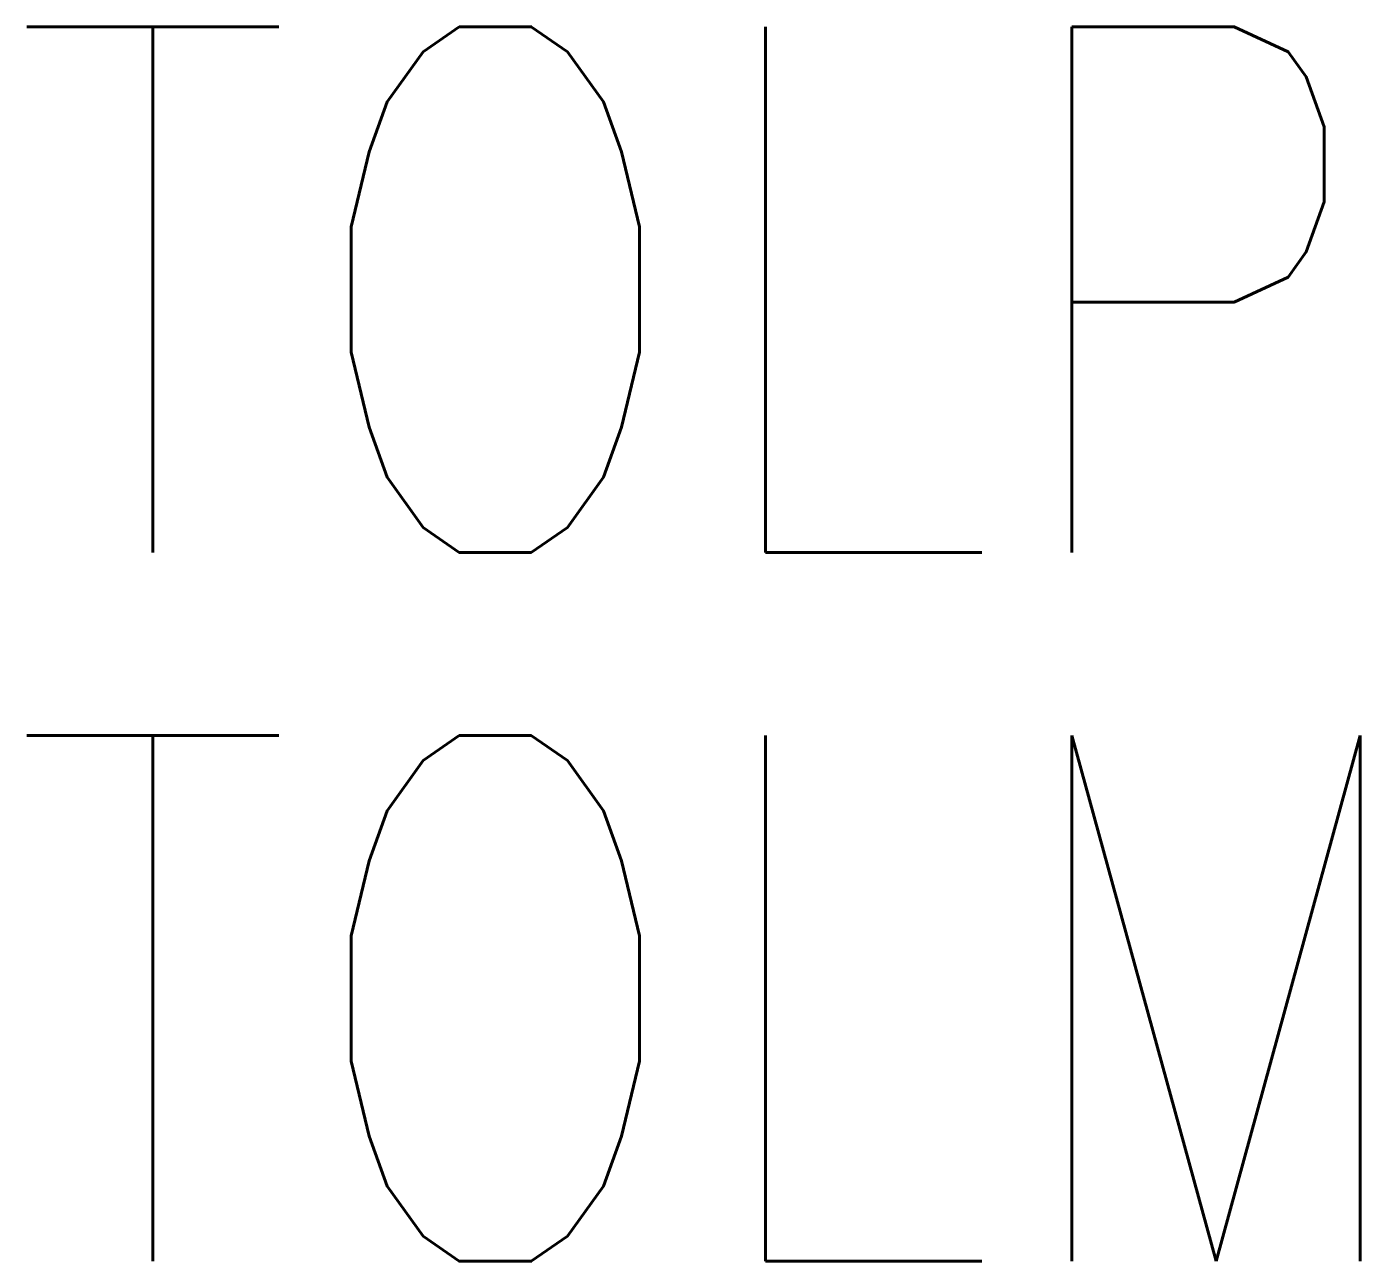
# Model space of a CAD drawing. Extents: x 207.6 to 213.94, y 116.15 to 122.02.
import ezdxf

# ---------------------------------------------------------------- set-up
doc = ezdxf.new("R2010")
doc.units = 0
doc.header["$MEASUREMENT"] = 0
doc.layers.add('DIM', color=2, linetype='CONTINUOUS')
doc.styles.get("Standard").update_dxf_attribs({"font": 'SIMPLEX', "width": 0.8})

msp = doc.modelspace()

# ---------------------------------------------------------------- texts
at = {"layer": 'DIM', "width": 0.8}
for tag, p in [('TOLP', (207.5097, 119.5186)), ('TOLM', (207.5097, 116.1475))]:
    msp.add_attdef(tag, p, '', height=2.5, dxfattribs=at)

doc.saveas('drawing.dxf')
